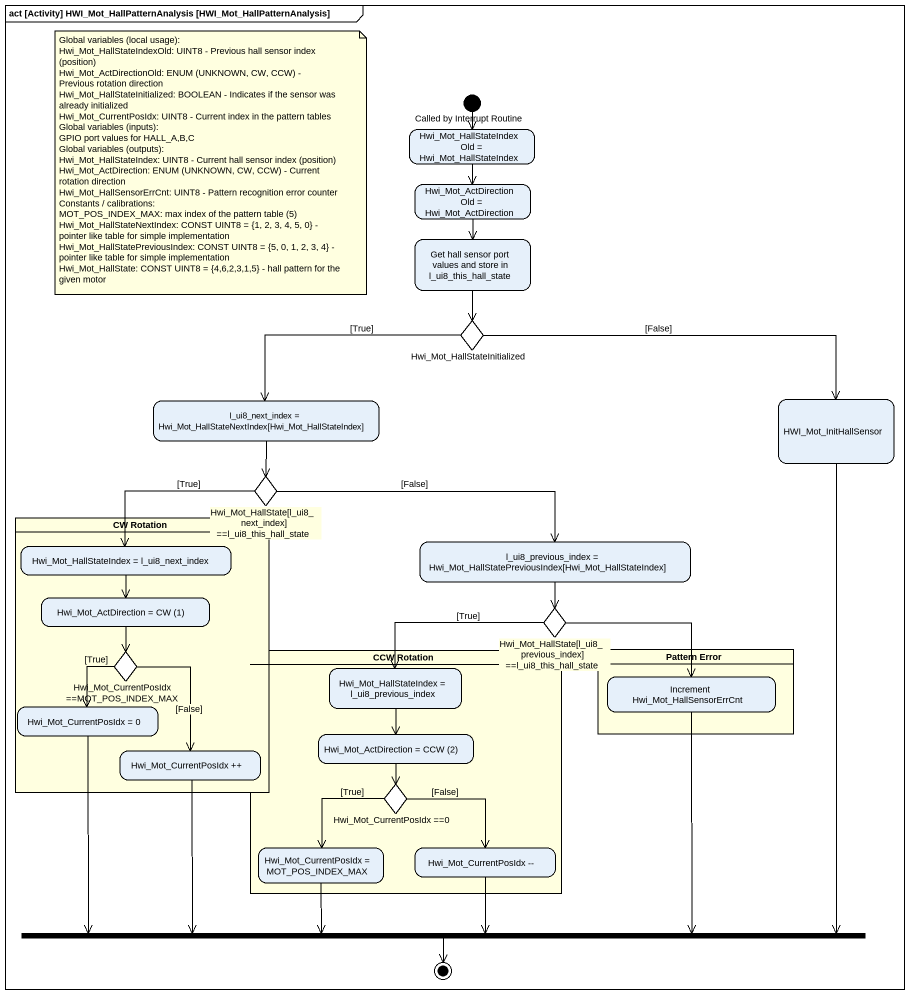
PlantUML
@startuml
mainframe act [Activity] HWI_Mot_HallPatternAnalysis [HWI_Mot_HallPatternAnalysis]
hide empty description
state "Called by Interrupt Routine" as Called_by_Interrupt_Routine <<start>>
state "Hwi_Mot_HallStateIndexOld = Hwi_Mot_HallStateIndex" as Hwi_Mot_HallStateIndexOld
state "Hwi_Mot_ActDirectionOld = Hwi_Mot_ActDirection" as Hwi_Mot_ActDirectionOld_Hwi
state "Get hall sensor port values and store in l_ui8_this_hall_state" as Get_hall_sensor_port_values
state Hwi_Mot_HallStateInitialized <<choice>>
state "l_ui8_next_index = Hwi_Mot_HallStateNextIndex[Hwi_Mot_HallStateIndex]" as l_ui8_next_index_Hwi_Mot
state HWI_Mot_InitHallSensor
state "Hwi_Mot_HallState[l_ui8_next_index] ==l_ui8_this_hall_state" as Hwi_Mot_HallState_l_ui8 <<choice>>
state "CW Rotation" as CW_Rotation <<partition>> #FFFFE0 {
  state "Hwi_Mot_HallStateIndex = l_ui8_next_index" as Hwi_Mot_HallStateIndex_l
  state "Hwi_Mot_ActDirection = CW (1)" as Hwi_Mot_ActDirection_CW_1
  state "Hwi_Mot_CurrentPosIdx ==MOT_POS_INDEX_MAX" as Hwi_Mot_CurrentPosIdx_MOT <<choice>>
  state "Hwi_Mot_CurrentPosIdx = 0" as Hwi_Mot_CurrentPosIdx_0
  state "Hwi_Mot_CurrentPosIdx ++" as Hwi_Mot_CurrentPosIdx
}
state "l_ui8_previous_index = Hwi_Mot_HallStatePreviousIndex[Hwi_Mot_HallStateIndex]" as l_ui8_previous_index_Hwi
state "Hwi_Mot_HallState[l_ui8_previous_index] ==l_ui8_this_hall_state" as Hwi_Mot_HallState_l_ui8_2 <<choice>>
state "CCW Rotation" as CCW_Rotation <<partition>> #FFFFE0 {
  state "Hwi_Mot_HallStateIndex = l_ui8_previous_index" as Hwi_Mot_HallStateIndex_l_2
  state "Hwi_Mot_ActDirection = CCW (2)" as Hwi_Mot_ActDirection_CCW_2
  state "Hwi_Mot_CurrentPosIdx ==0" as Hwi_Mot_CurrentPosIdx_0_2 <<choice>>
  state "Hwi_Mot_CurrentPosIdx = MOT_POS_INDEX_MAX" as Hwi_Mot_CurrentPosIdx_MOT_2
  state "Hwi_Mot_CurrentPosIdx --" as Hwi_Mot_CurrentPosIdx_2
}
state "Pattern Error" as Pattern_Error <<partition>> #FFFFE0 {
  state "Increment Hwi_Mot_HallSensorErrCnt" as Increment_Hwi_Mot
}
state fork1 <<join>>
Called_by_Interrupt_Routine --> Hwi_Mot_HallStateIndexOld
Hwi_Mot_HallStateIndexOld --> Hwi_Mot_ActDirectionOld_Hwi
Hwi_Mot_ActDirectionOld_Hwi --> Get_hall_sensor_port_values
Get_hall_sensor_port_values --> Hwi_Mot_HallStateInitialized
Hwi_Mot_HallStateInitialized -left-> l_ui8_next_index_Hwi_Mot : [True]
Hwi_Mot_HallStateInitialized -right-> HWI_Mot_InitHallSensor : [False]
l_ui8_next_index_Hwi_Mot --> Hwi_Mot_HallState_l_ui8
HWI_Mot_InitHallSensor --> fork1
Hwi_Mot_HallState_l_ui8 -left-> Hwi_Mot_HallStateIndex_l : [True]
Hwi_Mot_HallState_l_ui8 -right-> l_ui8_previous_index_Hwi : [False]
Hwi_Mot_HallStateIndex_l --> Hwi_Mot_ActDirection_CW_1
l_ui8_previous_index_Hwi --> Hwi_Mot_HallState_l_ui8_2
Hwi_Mot_ActDirection_CW_1 --> Hwi_Mot_CurrentPosIdx_MOT
Hwi_Mot_HallState_l_ui8_2 -left-> Hwi_Mot_HallStateIndex_l_2 : [True]
Hwi_Mot_HallState_l_ui8_2 -right-> Increment_Hwi_Mot
Hwi_Mot_CurrentPosIdx_MOT --> Hwi_Mot_CurrentPosIdx_0 : [True]
Hwi_Mot_CurrentPosIdx_MOT --> Hwi_Mot_CurrentPosIdx : [False]
Hwi_Mot_HallStateIndex_l_2 --> Hwi_Mot_ActDirection_CCW_2
Hwi_Mot_CurrentPosIdx_0 --> fork1
Increment_Hwi_Mot --> fork1
Hwi_Mot_ActDirection_CCW_2 --> Hwi_Mot_CurrentPosIdx_0_2
Hwi_Mot_CurrentPosIdx --> fork1
Hwi_Mot_CurrentPosIdx_0_2 --> Hwi_Mot_CurrentPosIdx_MOT_2 : [True]
Hwi_Mot_CurrentPosIdx_0_2 --> Hwi_Mot_CurrentPosIdx_2 : [False]
Hwi_Mot_CurrentPosIdx_MOT_2 -right-> fork1
Hwi_Mot_CurrentPosIdx_2 --> fork1
fork1 --> [*]
note as N1
  Global variables (local usage):
  Hwi_Mot_HallStateIndexOld: UINT8 - Previous hall sensor index (position)
  Hwi_Mot_ActDirectionOld: ENUM (UNKNOWN, CW, CCW) - Previous rotation direction
  Hwi_Mot_HallStateInitialized: BOOLEAN - Indicates if the sensor was already initialized
  Hwi_Mot_CurrentPosIdx: UINT8 - Current index in the pattern tables
  Global variables (inputs):
  GPIO port values for HALL_A,B,C
  Global variables (outputs):
  Hwi_Mot_HallStateIndex: UINT8 - Current hall sensor index (position)
  Hwi_Mot_ActDirection: ENUM (UNKNOWN, CW, CCW) - Current rotation direction
  Hwi_Mot_HallSensorErrCnt: UINT8 - Pattern recognition error counter
  Constants / calibrations:
  MOT_POS_INDEX_MAX: max index of the pattern table (5)
  Hwi_Mot_HallStateNextIndex: CONST UINT8 = {1, 2, 3, 4, 5, 0} - pointer like table for simple implementation
  Hwi_Mot_HallStatePreviousIndex: CONST UINT8 = {5, 0, 1, 2, 3, 4} - pointer like table for simple implementation
  Hwi_Mot_HallState: CONST UINT8 = {4,6,2,3,1,5} - hall pattern for the given motor
end note
@enduml
